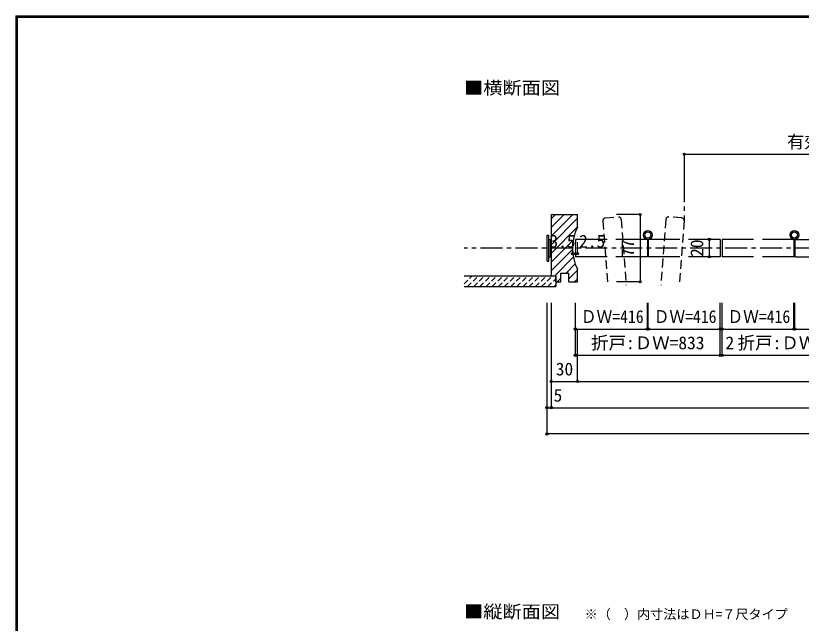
# Model space of a CAD drawing. Units: millimetres, scale not verified. Extents: x -973 to 977, y -718 to 696.
# Drawn here: x -973 to -74, y 1 to 696 of the extents above; entities that cross this region are included whole.
import ezdxf
from ezdxf.enums import TextEntityAlignment as Align

# ---------------------------------------------------------------- set-up
doc = ezdxf.new("R2010")
doc.units = ezdxf.units.MM
doc.header["$LTSCALE"] = 5
doc.header["$PDMODE"] = 32
doc.header["$PDSIZE"] = 2.5
for name, pattern in [('CHAIN1', [8, 5, -1, 1, -1]), ('DASHED1', [1.8, 1.2, -0.6]), ('DASHED2', [3, 2, -1])]:
    doc.linetypes.add(name, pattern=pattern)
doc.layers.add('0-0_補助線', color=7, linetype='Continuous', lineweight=18)
for name, color, linetype in [('0-1_通り芯', 4, 'CHAIN1'), ('0-3_仕上げ', 2, 'Continuous'), ('0-4_枠', 7, 'Continuous'), ('0-6_扉', 6, 'Continuous'), ('0-7_金物', 7, 'Continuous'), ('0-A_文字', 7, 'Continuous'), ('0-B_寸法', 7, 'Continuous'), ('0-C_ハッチ', 4, 'DASHED1'), ('F-1_枠', 6, 'Continuous')]:
    doc.layers.add(name, color=color, linetype=linetype)
doc.styles.add('ＭＳ ゴシック', font='')
doc.styles.get('ＭＳ ゴシック').set_extended_font_data('MS Gothic')

msp = doc.modelspace()

# ---------------------------------------------------------------- linework, layer by layer
at = {"layer": '0-0_補助線', "color": 4}
for p, q in [((-336.347, 423.736), (-336.347, 437.29)), ((-332.847, 423.736), (-332.847, 436.79)), ((-330.347, 423.736), (-330.347, 436.79)), ((-332.847, 423.736), (-336.347, 423.736)), ((-330.347, 423.736), (-332.847, 423.736))]:
    msp.add_line(p, q, dxfattribs=at)
at = {"layer": '0-0_補助線'}
for p in [(-336.347, 423.736), (-332.847, 423.736), (-330.347, 423.736)]:
    msp.add_point(p, dxfattribs=at)
at = {"layer": '0-1_通り芯'}
for p, q in [((-208.347, 507.5), (-208.347, 461.264)), ((463.653, 430), (-460.347, 430))]:
    msp.add_line(p, q, dxfattribs=at)
at = {"layer": '0-3_仕上げ', "color": 4}
for p, q in [((-258.813, 468.5), (-286.019, 468.5)), ((-258.813, 468.5), (-258.813, 391.5)), ((-258.813, 391.5), (-286.019, 391.5))]:
    msp.add_line(p, q, dxfattribs=at)
at = {"layer": '0-3_仕上げ'}
for p, q in [((-460.347, 398.5), (-355.347, 398.5)), ((-355.347, 398.5), (-355.347, 386)), ((-460.347, 386), (-355.347, 386))]:
    msp.add_line(p, q, dxfattribs=at)
at = {"layer": '0-3_仕上げ', "color": 7}
for p in [(-258.813, 468.5), (-258.813, 391.5)]:
    msp.add_point(p, dxfattribs=at)
at = {"layer": '0-4_枠', "color": 3}
for p, q in [((-360.347, 398.5), (-360.347, 468.5)), ((-360.347, 468.5), (-330.347, 468.5)), ((-330.347, 454), (-330.347, 468.5)), ((-360.347, 398.5), (-355.347, 398.5)), ((-355.347, 391.5), (-355.347, 398.5)), ((-349.347, 401.5), (-340.347, 401.5)), ((-349.347, 391.5), (-349.347, 401.5)), ((-340.347, 391.5), (-340.347, 401.5)), ((-355.347, 391.5), (-349.347, 391.5))]:
    msp.add_line(p, q, dxfattribs=at)
msp.add_lwpolyline([(-340.347, 391.5), (-337.778, 391.5), (-330.347, 391.5), (-330.347, 406)], dxfattribs=at)
msp.add_arc((-285.347, 430), 51, 151.92751, 208.07249, dxfattribs=at)
at = {"layer": '0-6_扉', "color": 2, "linetype": 'DASHED2'}
for p, q in [((-301.448, 461.264), (-295.842, 387.5)), ((-298.684, 464.483), (-283.727, 465.619)), ((-280.508, 462.855), (-274.782, 387.5)), ((-229.287, 462.855), (-235.013, 387.5)), ((-211.111, 464.483), (-226.068, 465.619)), ((-208.347, 461.264), (-213.953, 387.5))]:
    msp.add_line(p, q, dxfattribs=at)
at = {"layer": '0-6_扉'}
for p, q in [((-296.659, 440), (-332.847, 440)), ((-332.847, 440), (-332.847, 420)), ((-250.472, 440), (-286.659, 440)), ((-250.472, 440), (-250.472, 420)), ((-213.284, 440), (-249.472, 440)), ((-249.472, 440), (-249.472, 420)), ((-167.097, 440), (-203.284, 440)), ((-167.097, 440), (-167.097, 420)), ((-128.909, 440), (-165.097, 440)), ((-165.097, 440), (-165.097, 420)), ((-82.722, 440), (-118.909, 440)), ((-82.722, 440), (-82.722, 420)), ((-81.722, 440), (-45.534, 440)), ((-81.722, 440), (-81.722, 420)), ((-296.659, 420), (-332.847, 420)), ((-250.472, 420), (-286.659, 420)), ((-213.284, 420), (-249.472, 420)), ((-167.097, 420), (-203.284, 420)), ((-128.909, 420), (-165.097, 420)), ((-82.722, 420), (-118.909, 420)), ((-81.722, 420), (-45.534, 420))]:
    msp.add_line(p, q, dxfattribs=at)
at = {"layer": '0-6_扉', "color": 2, "linetype": 'DASHED2'}
for centre, start, end in [((-298.457, 461.491), 94.34602, 184.34602), ((-283.5, 462.628), 4.34602, 94.34602), ((-226.295, 462.628), 85.65398, 175.65398), ((-211.338, 461.491), 355.65398, 85.65398)]:
    msp.add_arc(centre, 3, start, end, dxfattribs=at)
at = {"layer": '0-7_金物'}
for p, q in [((-365.347, 445), (-363.347, 445)), ((-365.347, 415), (-365.347, 445)), ((-363.347, 415), (-363.347, 445)), ((-363.347, 440), (-361.347, 440)), ((-361.347, 420), (-361.347, 440)), ((-361.347, 439), (-360.347, 439)), ((-365.347, 415), (-363.347, 415)), ((-363.347, 420), (-361.347, 420)), ((-361.347, 421), (-360.347, 421))]:
    msp.add_line(p, q, dxfattribs=at)
for centre, radius in [((-249.972, 445), 5), ((-82.222, 445), 5), ((-249.972, 445), 3.5), ((-82.222, 445), 3.5)]:
    msp.add_circle(centre, radius, dxfattribs=at)
at = {"layer": '0-B_寸法', "color": 4}
for p, q in [((-208.347, 537.5), (-208.347, 507.5)), ((-208.347, 537.5), (211.653, 537.5)), ((-179.642, 440), (-179.642, 420)), ((-365.347, 217.5), (-365.347, 367.5)), ((-360.347, 247.5), (-360.347, 367.5)), ((-332.847, 337.5), (-332.847, 367.5)), ((-250.472, 337.5), (-250.472, 367.5)), ((-249.472, 337.5), (-249.472, 367.5)), ((-167.097, 337.5), (-167.097, 367.5)), ((-165.097, 337.5), (-165.097, 367.5)), ((-82.722, 337.5), (-82.722, 367.5)), ((-81.722, 337.5), (-81.722, 367.5)), ((-332.847, 337.5), (-250.472, 337.5)), ((-332.847, 307.5), (-332.847, 337.5)), ((-330.347, 277.5), (-330.347, 337.5)), ((-249.472, 337.5), (-167.097, 337.5)), ((-167.097, 307.5), (-167.097, 337.5)), ((-165.097, 337.5), (-82.722, 337.5)), ((-165.097, 307.5), (-165.097, 337.5)), ((-81.722, 337.5), (0.653, 337.5)), ((-332.847, 307.5), (-167.097, 307.5)), ((-167.097, 307.5), (-165.097, 307.5)), ((-165.097, 307.5), (0.653, 307.5)), ((-360.347, 277.5), (-330.347, 277.5)), ((-330.347, 277.5), (333.653, 277.5)), ((-365.347, 247.5), (-360.347, 247.5)), ((-360.347, 247.5), (363.653, 247.5)), ((368.653, 217.5), (-365.347, 217.5))]:
    msp.add_line(p, q, dxfattribs=at)
at = {"layer": '0-B_寸法'}
for p in [(-208.347, 537.5), (-179.642, 440), (-179.642, 420), (-332.847, 337.5), (-250.472, 337.5), (-249.472, 337.5), (-167.097, 337.5), (-165.097, 337.5), (-82.722, 337.5), (-81.722, 337.5), (-332.847, 307.5), (-167.097, 307.5), (-165.097, 307.5), (-360.347, 277.5), (-330.347, 277.5), (-365.347, 247.5), (-360.347, 247.5), (-365.347, 217.5)]:
    msp.add_point(p, dxfattribs=at)
at = {"layer": '0-C_ハッチ', "linetype": 'Continuous'}
for p, q in [((-360.347, 463.918), (-355.765, 468.5)), ((-360.347, 444.119), (-335.966, 468.5)), ((-360.347, 454.019), (-345.866, 468.5)), ((-360.347, 434.22), (-330.347, 464.22)), ((-360.347, 424.32), (-330.347, 454.32)), ((-360.347, 414.421), (-335.497, 439.271)), ((-360.347, 404.521), (-336.326, 428.542)), ((-356.469, 398.5), (-335.291, 419.677)), ((-343.569, 401.5), (-333.066, 412.003)), ((-340.347, 394.823), (-330.347, 404.823)), ((-353.569, 391.5), (-349.347, 395.722)), ((-333.77, 391.5), (-330.347, 394.923))]:
    msp.add_line(p, q, dxfattribs=at)
at = {"layer": '0-C_ハッチ'}
for p, q in [((-460.347, 389.069), (-450.916, 398.5)), ((-456.345, 386), (-443.845, 398.5)), ((-449.274, 386), (-436.774, 398.5)), ((-442.203, 386), (-429.703, 398.5)), ((-435.132, 386), (-422.632, 398.5)), ((-428.061, 386), (-415.561, 398.5)), ((-420.99, 386), (-408.49, 398.5)), ((-413.919, 386), (-401.419, 398.5)), ((-406.848, 386), (-394.348, 398.5)), ((-399.777, 386), (-387.277, 398.5)), ((-392.706, 386), (-380.206, 398.5)), ((-385.635, 386), (-373.135, 398.5)), ((-378.563, 386), (-366.063, 398.5)), ((-371.492, 386), (-358.992, 398.5)), ((-364.421, 386), (-355.347, 395.074)), ((-357.35, 386), (-355.347, 388.003))]:
    msp.add_line(p, q, dxfattribs=at)
at = {"layer": 'F-1_枠'}
for p, q in [((-973.347, 695.833), (-973.347, -700.833)), ((-973.347, 695.833), (976.653, 695.833)), ((-973.347, 695), (976.653, 695)), ((-973.347, 694.167), (976.653, 694.167)), ((-972.514, 695.833), (-972.514, -700.833)), ((-971.68, 695.833), (-971.68, -700.833))]:
    msp.add_line(p, q, dxfattribs=at)

# ---------------------------------------------------------------- texts
at = {"layer": '0-0_補助線', "style": 'ＭＳ ゴシック'}
for s, p in [('3.5', (-362.581, 426.236)), ('2.5', (-328.616, 426.236))]:
    msp.add_text(s, height=14.66, dxfattribs=at).set_placement(p, align=Align.BOTTOM_LEFT)
at = {"layer": '0-3_仕上げ', "color": 7, "style": 'ＭＳ ゴシック'}
msp.add_text('77', height=14.66, rotation=90, dxfattribs=at).set_placement((-261.313, 420), align=Align.BOTTOM_LEFT)
at = {"layer": '0-A_文字', "style": 'ＭＳ ゴシック', "width": 1.1}
for s, p in [('■横断面図', (-460.347, 601.667)), ('■縦断面図', (-460.347, 2.5))]:
    msp.add_text(s, height=14.66, dxfattribs=at).set_placement(p, align=Align.BOTTOM_LEFT)
at = {"layer": '0-A_文字', "style": 'ＭＳ ゴシック'}
msp.add_text('※（\u3000）内寸法はＤＨ=７尺タイプ', height=11, dxfattribs=at).set_placement((-322.347, 2.5), align=Align.BOTTOM_LEFT)
at = {"layer": '0-B_寸法', "style": 'ＭＳ ゴシック'}
for s, p in [('有効開口寸法＝2,849', (-90.697, 540)), ('折戸:ＤＷ=833', (-314.972, 310)), ('2', (-161.097, 310)), ('折戸:ＤＷ=833', (-147.222, 310)), ('30', (-355.347, 280)), ('5', (-357.847, 250))]:
    msp.add_text(s, height=14.66, dxfattribs=at).set_placement(p, align=Align.BOTTOM_LEFT)
msp.add_text('20', height=14.66, rotation=90, dxfattribs=at).set_placement((-182.142, 420), align=Align.BOTTOM_LEFT)
at = {"layer": '0-B_寸法', "style": 'ＭＳ ゴシック', "width": 0.9}
for p in [(-326.659, 340), (-243.284, 340), (-158.909, 340)]:
    msp.add_text('ＤＷ=416', height=14.66, dxfattribs=at).set_placement(p, align=Align.BOTTOM_LEFT)

doc.saveas('drawing.dxf')
